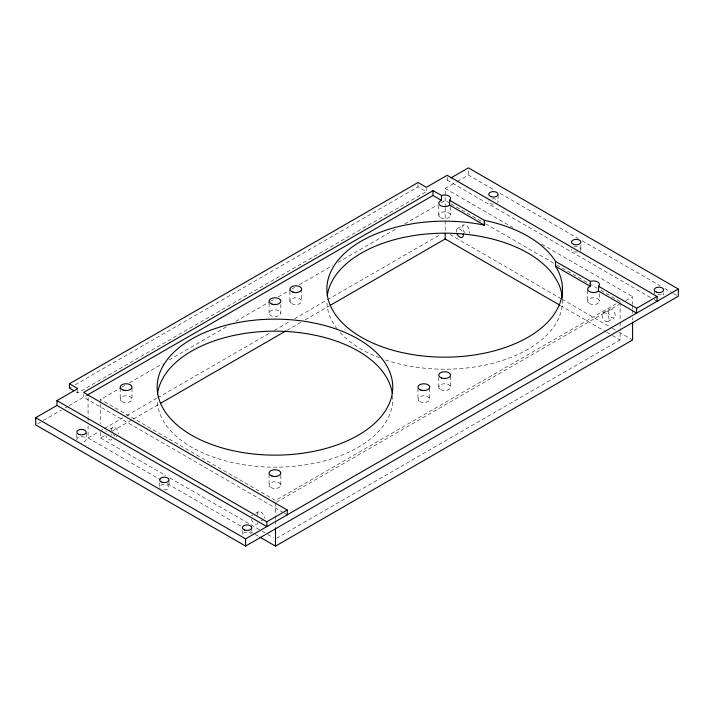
<?xml version="1.0" encoding="UTF-8"?>
<svg xmlns="http://www.w3.org/2000/svg" width="714" height="714" viewBox="0 0 714 714"><rect width="100%" height="100%" fill="white"/><g stroke="black" fill="none" stroke-linecap="round" stroke-linejoin="round"><path stroke-width="0.54" stroke-dasharray="3.57 2.68" d="M69.436 388.104L71.364 386.988M75.229 384.766L418.011 186.854L426.338 191.664L426.338 188.416M75.916 391.843L77.764 392.914L426.338 191.664M447.16 177.242L447.16 180.124L450.061 178.455M37.601 423.795L42.367 421.046M43.313 420.492L61.413 410.05M65.215 407.855L68.071 406.204M69.026 405.65L88.072 394.655L88.072 416.851M445.188 207.346L445.188 188.478L456.326 182.043M457.255 181.508L468.402 175.073L494.4 190.085M100.567 402.767L100.567 399.465L120.836 387.764M121.799 387.202L124.7 385.533M129.52 382.749L162.346 363.801M169.102 359.901L227.025 326.459M235.709 321.443L269.499 301.933M270.463 301.379L273.355 299.71M278.183 296.917L290.732 289.679M291.696 289.116L294.596 287.447M299.425 284.663L332.242 265.706M338.034 262.368L396.922 228.373M404.642 223.91L437.459 204.963M441.323 202.731L445.188 200.5L449.99 203.276M88.072 425.731L88.072 437.941L98.684 431.809M99.657 431.256L103.512 429.025M104.476 428.462L122.817 417.877M126.681 415.646L156.598 398.376M157.562 397.814L269.526 333.179M274.346 330.395L289.795 321.478M294.614 318.694L326.468 300.299M327.431 299.746L440.359 234.549M109.956 429.141L112.633 427.597M457.255 228.623L463.502 225.017M100.567 432.443L100.567 437.941L105.386 435.156M112.152 431.247L132.42 419.546M133.384 418.993L158.481 404.499M286.876 330.377L301.353 322.014M305.217 319.783L329.35 305.851M616.236 303.718L275.479 500.452L100.567 399.465M255.719 513.295L258.397 511.751M603.018 312.786L609.265 309.171M276.443 502.299L619.083 304.476M625.839 300.576L632.595 296.676L632.595 304.45M608.025 321.452L614.272 317.846M276.443 538.365L620.1 339.962L620.1 330.064M500.175 193.423L578.161 238.449M582.017 240.672L660.004 285.698M664.823 288.474L672.526 292.918M673.489 293.481L678.3 296.256M447.16 180.124L653.212 299.086M654.176 299.639L657.058 301.308M445.188 188.478L512.804 227.525M541.783 244.25L632.595 296.676M450.953 203.829L484.592 223.25M485.547 223.803L555.706 264.314M556.67 264.867L597.038 288.17M600.876 290.393L620.1 301.486M450.016 234.549L561.106 298.684M562.07 299.246L611.345 327.69M612.309 328.244L618.101 331.591M619.065 332.153L632.595 339.962M560.517 305.556L605.686 331.635M606.641 332.188L611.452 334.964M612.407 335.518L620.1 339.962M283.378 512.59L83.592 397.243L83.592 394.36M284.351 513.152L287.242 514.821M100.567 437.941L165.916 475.667M169.762 477.889L261.065 530.6M262.02 531.154L266.831 533.929M267.786 534.483L273.551 537.812M88.072 437.941L160.525 479.772M167.281 483.673L242.635 527.173M250.364 531.635L254.229 533.867M255.193 534.429L259.057 536.66M663.645 292.981L663.645 295.043M654.22 290.919L654.22 294.007M632.595 305.556L632.595 308.885M632.595 309.992L632.595 313.321M632.595 317.766L632.595 319.988M620.1 302.584L620.1 321.273M620.1 322.371L620.1 328.967M599.439 293.82L599.439 301.183M587.658 290.259L587.658 301.183M580.875 245.188L580.875 249.311M498.104 195.341L498.104 201.526M468.402 170.949L468.402 175.073M450.552 206.81L450.552 215.226M450.552 376.216L450.552 387.149M445.188 208.193L445.188 232.38M438.78 205.391L438.78 215.226M438.78 377.304L438.78 387.149M429.73 388.237L429.73 399.171M418.011 184.694L418.011 186.854M417.949 388.237L417.949 399.171M392.736 395.797L392.736 397.984A117.792 68.008 0 0 1 388.737 416.771L386.336 421.305A117.792 68.008 0 0 1 313.303 463.466L305.44 464.859A117.792 68.008 0 0 1 240.52 464.207L232.746 462.654A117.792 68.008 0 0 1 164.988 423.536L162.31 419.047A117.792 68.008 0 0 1 157.178 400.358M301.674 289.161L301.674 301.183M289.893 291.348L289.893 301.183M280.843 304.467L280.843 313.205A5.89 3.4 0 0 1 272.016 316.15A5.89 3.4 0 0 1 272.016 310.269A5.89 3.4 0 0 1 280.843 313.205M280.843 475.292L280.843 485.127M275.479 502.656L275.479 515.062M275.479 515.838L275.479 519.506M275.479 520.613L275.479 527.932M269.071 303.37L269.071 313.205M269.071 474.194L269.071 485.127M251.765 527.682L251.765 533.867M242.341 530.779L242.341 534.893A4.712 2.722 0 0 1 245.839 532.269A4.712 2.722 0 0 1 251.132 533.536M168.995 480.924L168.995 487.109M159.57 482.985L159.57 487.109A4.712 2.722 0 0 1 164.693 484.395A4.712 2.722 0 0 1 168.923 487.582A4.712 2.722 0 0 1 163.06 489.733M131.965 388.237L131.965 399.171M120.184 388.237L120.184 399.171M100.567 403.865L100.567 423.652M88.072 417.967L88.072 421.296M86.224 433.139L86.224 439.324M77.764 389.666L77.764 392.914M76.8 434.166L76.8 439.324M562.445 299.996A117.792 68.008 0 0 1 558.446 318.792L556.036 323.326A117.792 68.008 0 0 1 483.012 365.488L475.149 366.88A117.792 68.008 0 0 1 410.229 366.22L402.455 364.675A117.792 68.008 0 0 1 383.498 359.303M379.527 357.848A117.792 68.008 0 0 1 339.712 332.064M337.222 329.065A117.792 68.008 0 0 1 334.696 325.557L332.019 321.068A117.792 68.008 0 0 1 326.878 300.478M258.075 522.719A5.007 2.892 60 0 1 254.657 523.773A5.007 2.892 60 0 1 251.239 518.775M251.587 515.874A5.007 2.892 60 0 1 252.881 515.124M262.672 520.64A5.007 2.892 60 0 1 260.905 520.167M257.486 515.169A5.007 2.892 60 0 1 260.44 511.759A5.007 2.892 60 0 1 264.439 518.123M111.955 439.351A5.007 2.892 60 0 1 105.824 435.808M105.824 431.72A5.007 2.892 60 0 1 106.386 431.202M111.393 434.085A5.007 2.892 60 0 1 111.955 435.263M116.909 436.486A5.007 2.892 60 0 1 116.052 436.406M115.141 436.013A5.007 2.892 60 0 1 113.374 434.442M111.723 431.015A5.007 2.892 60 0 1 114.677 427.606A5.007 2.892 60 0 1 118.676 433.969M465.091 232.773A5.007 2.892 60 0 1 462.681 226.035A5.007 2.892 60 0 1 467.5 226.517A5.007 2.892 60 0 1 469.071 233.166M456.344 232.05A5.007 2.892 60 0 1 458.406 228.4A5.007 2.892 60 0 1 462.824 232.693M492.169 198.894A4.712 2.722 0 0 1 497.131 199.866A4.712 2.722 0 0 1 497.471 202.883M493.392 204.249A4.712 2.722 0 0 1 488.84 200.821M573.806 246.955A4.712 2.722 0 0 1 579.491 247.392A4.712 2.722 0 0 1 580.241 250.668M577.385 251.944A4.712 2.722 0 0 1 571.45 249.311M657.719 294.471A4.712 2.722 0 0 1 663.011 295.739M76.96 440.029A4.712 2.722 0 0 1 80.289 436.691A4.712 2.722 0 0 1 86.064 438.619A4.712 2.722 0 0 1 82.726 441.948M160.204 488.465A4.712 2.722 0 0 1 159.731 487.814M440.502 389.549A5.89 3.4 0 0 0 450.356 388.023A5.89 3.4 0 0 0 443.144 383.864A5.89 3.4 0 0 0 440.502 389.549M419.68 401.571A5.89 3.4 0 0 0 429.533 400.045A5.89 3.4 0 0 0 422.322 395.886A5.89 3.4 0 0 0 419.68 401.571M291.615 303.593A5.89 3.4 0 0 0 301.469 302.067A5.89 3.4 0 0 0 294.257 297.899A5.89 3.4 0 0 0 291.615 303.593M589.389 303.593A5.89 3.4 0 0 0 599.242 302.067A5.89 3.4 0 0 0 592.022 297.899A5.89 3.4 0 0 0 589.389 303.593M121.907 401.571A5.89 3.4 0 0 0 131.76 400.045A5.89 3.4 0 0 0 124.548 395.886A5.89 3.4 0 0 0 121.907 401.571M270.793 487.528A5.89 3.4 0 0 0 280.647 486.002A5.89 3.4 0 0 0 273.435 481.843A5.89 3.4 0 0 0 270.793 487.528M440.502 217.636A5.89 3.4 0 0 0 450.356 216.11A5.89 3.4 0 0 0 443.144 211.942A5.89 3.4 0 0 0 440.502 217.636M608.23 311.465A5.007 2.892 60 0 0 613.54 318.069A5.007 2.892 60 0 0 613.54 310.992A5.007 2.892 60 0 0 608.23 311.465M601.982 315.07A5.007 2.892 60 0 0 607.293 321.675A5.007 2.892 60 0 0 607.293 314.597A5.007 2.892 60 0 0 601.982 315.07"/><path stroke-width="1.07" d="M441.439 195.574L441.439 200.384L440.502 200.804A5.89 3.4 0 0 0 440.502 205.614A5.89 3.4 0 0 0 448.829 205.614L449.552 205.07L449.766 200.098A5.89 3.4 0 0 0 448.829 195.993A5.89 3.4 0 0 0 441.716 195.457L433.005 190.7L83.592 392.432L287.242 510.01L287.242 514.821M590.326 281.53L590.326 286.341L589.389 286.76A5.89 3.4 0 0 0 589.389 291.571A5.89 3.4 0 0 0 597.716 291.571L598.439 291.026L598.653 286.055A5.89 3.4 0 0 0 597.716 281.95A5.89 3.4 0 0 0 590.603 281.414L555.492 261.422L554.635 259.985A117.792 68.008 0 0 0 486.877 220.867L484.387 220.367L449.552 200.259M74.06 390.781L69.436 388.104L69.436 383.775L418.011 182.525L426.338 187.336L447.16 175.314L657.058 296.497L657.058 301.308M56.941 400.608L266.84 521.791L266.84 526.602L56.941 405.418L56.941 400.608L77.764 388.586L69.436 383.775M451.025 177.893L468.402 167.861L678.3 289.045L678.3 296.256L245.598 546.076L35.7 424.892L35.7 417.681L56.941 405.418M87.456 395.012L433.005 195.511L441.439 200.384M160.418 403.383L285.903 330.93M330.314 305.297L445.188 238.976L559.553 305.003M266.84 521.791L287.242 510.01M598.439 286.216L636.656 308.278L657.058 296.497M35.7 417.681L245.598 538.865L678.3 289.045M260.021 537.214L275.479 546.139L632.595 339.962L632.595 322.201M484.387 220.367L484.387 225.178L479.103 224.134A117.792 68.008 0 0 0 414.182 223.473L406.32 224.865A117.792 68.008 0 0 0 333.286 267.027L330.885 271.561A117.792 68.008 0 0 0 332.019 309.046L334.696 313.535A117.792 68.008 0 0 0 402.455 352.654L410.229 354.198A117.792 68.008 0 0 0 475.149 354.858L483.012 353.466A117.792 68.008 0 0 0 556.036 311.304L558.446 306.77A117.792 68.008 0 0 0 557.313 269.285L555.492 266.233L555.492 261.422M449.552 205.07L484.387 225.178M555.492 266.233L590.326 286.341M598.439 291.026L636.656 313.089L636.656 308.278M445.188 233.478L445.188 238.976M433.005 190.7L433.005 195.511M275.479 528.378L275.479 546.139M245.598 538.865L245.598 546.076M157.419 394.663A117.792 68.008 0 0 1 161.177 381.562L163.577 377.028A117.792 68.008 0 0 1 236.611 334.866L244.474 333.474A117.792 68.008 0 0 1 309.394 334.134L317.168 335.678A117.792 68.008 0 0 1 384.926 374.796L387.604 379.286A117.792 68.008 0 0 1 392.298 393.244M327.253 295.73A117.792 68.008 0 0 1 330.885 283.583L333.286 279.049A117.792 68.008 0 0 1 406.32 236.887L414.182 235.495A117.792 68.008 0 0 1 479.103 236.156L486.877 237.7A117.792 68.008 0 0 1 554.635 276.818L557.313 281.307A117.792 68.008 0 0 1 562.337 298.104M463.181 233.88A5.007 2.892 60 0 1 461.119 237.521A5.007 2.892 60 0 1 456.692 233.237M163.577 365.006L161.177 369.54A117.792 68.008 0 0 0 162.31 407.025L164.988 411.514A117.792 68.008 0 0 0 232.746 450.632L240.52 452.176A117.792 68.008 0 0 0 305.44 452.837L313.303 451.444A117.792 68.008 0 0 0 386.336 409.283L388.737 404.749A117.792 68.008 0 0 0 387.604 367.264L384.926 362.774A117.792 68.008 0 0 0 317.168 323.656L309.394 322.112A117.792 68.008 0 0 0 244.474 321.452L236.611 322.844A117.792 68.008 0 0 0 163.577 365.006M292.838 292.106A5.89 3.4 0 0 0 301.674 289.161A5.89 3.4 0 0 0 292.838 286.216A5.89 3.4 0 0 0 292.838 292.106M441.716 378.072A5.89 3.4 0 0 0 450.552 375.127A5.89 3.4 0 0 0 441.716 372.181A5.89 3.4 0 0 0 441.716 378.072M420.894 390.094A5.89 3.4 0 0 0 429.73 387.149A5.89 3.4 0 0 0 420.894 384.203A5.89 3.4 0 0 0 420.894 390.094M272.016 476.051A5.89 3.4 0 0 0 280.843 473.105A5.89 3.4 0 0 0 272.016 470.16A5.89 3.4 0 0 0 272.016 476.051M123.129 390.094A5.89 3.4 0 0 0 131.965 387.149A5.89 3.4 0 0 0 123.129 384.203A5.89 3.4 0 0 0 123.129 390.094M272.016 304.128A5.89 3.4 0 0 0 280.843 301.183A5.89 3.4 0 0 0 272.016 298.247A5.89 3.4 0 0 0 272.016 304.128M491.036 196.662A4.712 2.722 0 0 0 498.104 194.315A4.712 2.722 0 0 0 491.036 191.959A4.712 2.722 0 0 0 491.036 196.662M573.806 244.456A4.712 2.722 0 0 0 580.875 242.1A4.712 2.722 0 0 0 573.806 239.743A4.712 2.722 0 0 0 573.806 244.456M656.577 292.24A4.712 2.722 0 0 0 663.645 289.884A4.712 2.722 0 0 0 656.577 287.528A4.712 2.722 0 0 0 656.577 292.24M79.156 434.46A4.712 2.722 0 0 0 86.224 432.104A4.712 2.722 0 0 0 79.156 429.748A4.712 2.722 0 0 0 79.156 434.46M160.953 481.816A4.712 2.722 0 0 0 168.834 480.602A4.712 2.722 0 0 0 163.06 477.264A4.712 2.722 0 0 0 160.953 481.816M244.697 530.038A4.712 2.722 0 0 0 251.765 527.682A4.712 2.722 0 0 0 244.697 525.326A4.712 2.722 0 0 0 244.697 530.038"/></g></svg>
